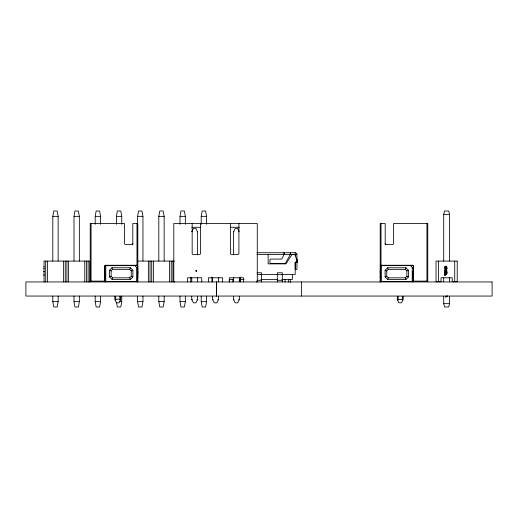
<?xml version="1.0" encoding="UTF-8"?>
<svg xmlns="http://www.w3.org/2000/svg" width="518" height="518" viewBox="0 0 518 518"><rect width="100%" height="100%" fill="white"/><g stroke="black" fill="none" stroke-linecap="round" stroke-linejoin="round"><path stroke-width="0.78" d="M137.62 272.39L137.633 274.106L137.639 271.743L137.658 274.469L137.697 270.895L137.691 272.222M296.924 262.134L295.182 262.134L295.266 269.431L296.937 269.431L296.937 254.493A1.755 1.755 0 0 0 295.182 252.739L256.96 252.739M413.215 276.288L413.26 278.101L413.267 275.323L413.293 277.816L413.273 277.389M413.241 273.07L413.267 274.469L413.306 270.895L413.325 272.856L413.247 271.743L413.235 272.19M134.842 265.63L105.439 265.702L104.914 266.427L104.992 281.086L105.789 281.585L136.603 281.585L136.642 267.437M380.316 276.573L380.341 278.101L380.335 275.032L380.387 277.208M380.393 274.469C380.367 273.556 380.283 269.347 380.341 271.827M412.25 267.437L412.205 281.585L412.581 281.954A0.829 0.829 0 0 0 413.416 281.119L413.416 266.097A0.829 0.829 0 0 0 412.581 265.261L381.015 265.261A0.829 0.822 0 0 0 380.193 266.097L380.523 266.427L380.523 280.788L381.047 281.507L412.205 281.585L413.086 280.788L413.416 266.097M137.633 273.575L137.633 274.106L137.691 273.303M380.329 273.938L380.361 271.743L380.367 274.106L380.393 273.575M413.299 272.5L413.396 273.128M137.594 276.185L137.613 277.208M196.406 271.38L196.413 270.467L195.681 270.629L195.856 271.154L196.406 271.102M380.335 277.201L380.348 277.797L380.322 275.673M284.071 254.493L284.11 252.739L284.11 254.409L281.805 259.084L270.778 259.084A0.835 0.835 0 0 0 269.943 259.919L269.943 262.535A0.835 0.835 0 0 0 270.778 263.371L285.334 263.371L290.365 254.409L296.937 254.493M290.32 254.493L290.365 252.739L290.365 254.493M137.633 271.911L137.788 273.128M137.82 269.852L137.82 269.477M413.299 275.298L413.209 275.964M446.056 271.51L446.16 271.16L446.063 272.85C447.325 274.236 447.092 270.823 446.063 270.713L446.917 270.713M380.316 273.452L380.329 273.141M137.613 276.055L137.671 275.421M413.209 273.575L413.241 274.106L413.241 273.349M413.293 276.062L413.286 275.673L413.267 277.201M380.38 272.39L380.212 273.128M137.684 271.056L137.665 271.6M413.293 271.056L413.273 271.6M445.571 271.154L445.571 270.713L444.722 270.713L444.845 272.306L445.286 271.335M296.937 260.178L296.937 259.427M105.407 265.261L105.789 265.63L105.789 281.585L105.419 281.954A0.829 0.822 0 0 1 104.584 281.132L104.584 266.097A0.829 0.822 0 0 1 105.407 265.261L136.972 265.261A0.829 0.829 0 0 1 137.807 266.097L137.477 280.788L136.603 281.585M380.523 266.427L381.397 265.63L410.444 265.63M52.804 261.085L52.804 216.349L53.749 211.007L57.207 211.007L58.145 216.349L58.145 261.085M58.145 296.089L58.145 301.651L57.207 306.993L53.749 306.993L52.804 301.651L52.804 296.089M74.003 261.085L74.003 216.349L74.948 211.007L78.406 211.007L79.345 216.349L79.345 261.085M79.345 296.089L79.345 301.651L78.406 306.993L74.948 306.993L74.003 301.651L74.003 296.089M95.202 224.339L95.202 216.349L96.147 211.007L99.605 211.007L100.544 216.349L100.544 224.339M100.544 296.089L100.544 301.651L99.605 306.993L96.147 306.993L95.202 301.651L95.202 296.089M116.408 224.339L116.408 216.349L117.346 211.007L120.804 211.007L121.749 216.349L121.749 224.339M121.749 296.089L121.749 301.651L120.804 306.993L117.346 306.993L116.537 302.415M174.579 261.085L137.581 261.085L137.607 216.349L138.546 211.007L142.003 211.007L142.949 216.349L142.949 261.085M142.949 296.089L142.949 301.651L142.003 306.993L138.546 306.993L137.607 301.651L137.607 296.089M158.806 261.085L158.806 216.349L159.751 211.007L163.209 211.007L164.148 216.349L164.148 261.085M164.148 296.089L164.148 301.651L163.209 306.993L159.751 306.993L158.806 301.651L158.806 296.089M180.005 224.339L180.005 216.349L180.95 211.007L184.408 211.007L185.347 216.349L185.347 224.339M185.347 296.089L185.347 301.651L184.408 306.993L180.95 306.993L180.005 301.651L180.005 296.089M201.211 224.339L201.211 216.349L202.149 211.007L205.607 211.007L206.552 216.349L206.552 224.339M206.552 296.089L206.552 301.651L205.607 306.993L202.149 306.993L201.211 301.651L201.211 296.089M44.043 271.62L44.043 271.866M444.722 273.918L444.722 273.064L445.571 273.064L445.506 274.177L444.722 273.918L445.571 273.925M443.706 261.085L443.706 214.348L444.541 211.007L448.711 211.007L449.546 214.348L449.546 261.085M449.546 296.38L449.546 303.652L448.711 306.993L444.541 306.993L443.706 303.652L443.706 296.38M296.937 262.082L296.937 261.622M137.684 273.957L137.691 274.1M413.286 273.957L413.299 274.1M380.18 269.852L380.18 269.477M43.959 271.756L44.043 271.315M296.937 260.399L296.937 260.075M444.722 274.54L445.571 274.864L444.722 275.181L445.571 274.864L444.722 274.54L445.571 274.864M446.063 273.478L446.917 273.795L446.063 274.119L446.917 273.795L446.063 273.478L446.917 273.795M44.043 268.298L44.043 268.829M112.017 279.448L130.374 279.448L132.88 276.942L132.88 270.266L130.374 267.767L112.017 267.767L109.512 270.266L109.512 276.942L112.017 279.448L112.684 277.836L129.707 277.836L131.268 276.275L131.268 270.933L129.707 269.373L112.684 269.373L111.124 270.933L111.124 276.275L112.684 277.836M129.707 269.373L130.374 267.767M387.619 279.448L405.982 279.448L408.488 276.942L408.488 270.266L405.982 267.767L387.619 267.767L385.12 270.266L385.12 276.942L387.619 279.448L388.286 277.836L405.316 277.836L406.876 276.275L406.876 270.933L405.316 269.373L388.286 269.373L386.732 270.933L386.732 276.275L388.286 277.836M405.316 269.373L405.982 267.767M44.043 274.469L44.043 274.048M44.043 275.744L44.043 275.323M380.387 277.525L380.374 277.875M137.684 276.573L137.658 278.101L137.665 277.201M413.235 277.875L413.222 277.525M191.893 231.591L193.421 228.535L195.921 228.535L197.559 231.799M197.559 299.553L195.921 302.823L193.421 302.823L191.783 299.553M233.521 231.799L235.153 228.535L237.658 228.535L239.083 231.384L238.733 231.799M218.421 299.553L216.789 302.823L214.284 302.823L212.652 299.553M239.29 299.553L237.658 302.823L235.153 302.823L233.521 299.553M380.309 271.646L380.316 271.056M115.1 299.967C116.194 298.847 119.367 298.892 120.454 299.967M197.08 231.747L197.345 231.384M191.997 299.967L192.262 299.611M212.859 299.967L213.131 299.611M233.728 299.967L234.078 299.553M397.546 299.967L397.818 299.611M444.968 271.652L444.884 271.27L445.325 272.487L444.45 272.539M296.924 261.331L295.182 254.493L291.997 254.5L285.988 263.876L268.143 263.876L268.143 254.5M446.93 271.633L446.917 272.002L446.063 272.002L446.917 272.002M196.115 271.121L196.4 270.752M104.584 281.132L104.914 280.788M380.193 281.132L380.523 280.788L380.193 281.119A0.829 0.822 0 0 0 380.801 281.921M91.071 223.53L91.071 281.119L90.236 281.954L90.236 223.53L124.456 223.53L124.456 243.557A0.835 0.835 0 0 0 125.291 244.392L131.967 244.392A0.835 0.835 0 0 0 132.802 243.557M137.523 268.318L134.751 265.546L136.972 265.261M256.902 281.811L257.206 281.436L256.436 281.954M380.562 281.585L380.193 281.954L380.193 223.53L385.198 223.53L385.198 244.878M413.131 268.318L410.36 265.546L412.581 265.261M397.669 299.76L402.311 299.482L402.9 299.967M137.697 273.517L137.671 273.141M413.299 273.517L413.28 273.141M445.292 271.976L445.027 272.228M447.319 296.154L446.445 296.542L446.445 295.843M109.512 276.942L111.124 276.275M131.268 270.933L132.88 270.266M385.12 276.942L386.732 276.275M406.876 270.933L408.488 270.266M446.218 296.633L445.629 297.151L447.714 296.056M444.722 270.713L445.571 270.713M444.722 273.064L445.571 273.064M445.564 270.02L445.823 269.975A0.861 0.861 0 0 0 446.354 269.425L447.002 268.848A1.224 1.224 0 0 0 447.008 267.722L446.62 266.893A0.984 0.984 0 0 0 446.367 266.453A0.978 0.978 0 0 0 444.923 266.53L444.366 267.715L445.428 268.926L445.745 268.738L445.13 266.912L446.024 266.653L446.322 267.528A0.848 0.848 0 0 1 446.769 268.149L446.762 268.441A0.855 0.855 0 0 1 446.179 269.095L445.648 269.638L445.176 269.457C444.211 267.528 445.519 270.784 445.156 269.917M446.16 272.462L446.917 272.442M444.813 273.523L445.571 273.504M443.706 214.348L449.546 214.348M52.804 216.349L58.145 216.349M74.003 216.349L79.345 216.349M95.202 216.349L100.544 216.349M116.408 216.349L121.749 216.349M137.607 216.349L142.949 216.349M158.806 216.349L164.148 216.349M180.005 216.349L185.347 216.349M201.211 216.349L206.552 216.349M191.725 227.285L200.608 227.285M230.471 227.285L239.348 227.285M256.96 254.409L291.997 254.5M257.168 272.772L261.46 272.772L261.46 281.954M260.968 274.443L277.318 274.443M281.889 274.443L295.182 274.443L295.182 262.134M257.168 274.631L261.46 274.631M277.318 274.631L282.329 274.631M233.618 279.448L229.571 279.448L229.571 281.954M240.054 279.448L244.075 279.448M260.968 279.448L277.059 279.448M281.889 279.448L292.346 279.448L292.346 274.443M239.167 280.283L240.598 280.283M257.168 280.283L261.46 280.283M277.318 280.283L282.329 280.283M91.071 281.119L104.759 281.119M413.241 281.119L426.929 281.119L427.764 281.954L427.764 223.53L393.544 223.53L393.544 243.557A0.835 0.835 0 0 1 392.709 244.392L386.033 244.392A0.835 0.835 0 0 1 385.198 243.557M52.804 301.651L58.145 301.651M74.003 301.651L79.345 301.651M95.202 301.651L100.544 301.651M119.457 301.651L121.749 301.651M137.607 301.651L142.949 301.651M158.806 301.651L164.148 301.651M180.005 301.651L185.347 301.651M201.211 301.651L206.552 301.651M443.706 303.652L449.546 303.652M446.063 272.85L446.917 272.863M174.637 281.954L173.867 281.436L174.32 281.889M406.876 276.275L408.488 276.942M385.12 270.266L386.732 270.933M131.268 276.275L132.88 276.942M109.512 270.266L111.124 270.933M296.937 262.011L296.937 261.066M197.002 299.553L197.345 299.967M381.015 265.261L381.397 265.63L381.397 281.585M413.086 280.788L413.416 281.119M137.477 280.788L137.807 281.119A0.829 0.829 0 0 1 137.199 281.921M137.438 281.585L137.807 281.954L137.807 223.53L132.802 223.53L132.802 244.878M104.584 266.097L104.914 266.427M234 231.747L233.728 231.384M192.262 231.747L191.997 231.384M238.811 299.611L239.083 299.967M217.942 299.611L218.214 299.967M137.697 275.518L137.652 277.797L137.665 275.032L137.684 276.062L137.678 275.673M405.316 277.836L405.982 279.448M387.619 267.767L388.286 269.373M129.707 277.836L130.374 279.448M112.017 267.767L112.684 269.373M137.613 277.525L137.626 277.875M454.72 261.085L454.72 281.701M449.546 277.777L449.546 281.824M446.296 273.562L446.296 273.912M444.949 274.624L444.949 274.974M443.706 277.777L443.706 281.824M438.526 261.085L438.526 281.701M426.929 223.53L426.929 281.119M413.235 271.911L413.267 272.585M403.14 296.264L403.14 299.482L401.476 302.823L398.97 302.823L397.3 299.482L397.3 296.264M402.311 296.264L402.311 299.482M398.135 296.264L398.135 299.482M381.021 223.53L381.021 265.119M301.508 281.954L301.508 296.056M297.021 261.577L297.021 262.147M296.937 259.149L296.937 262.581M295.182 252.739L295.182 256.021M290.261 279.448L290.261 282.368M288.345 279.448L288.345 281.954M285.055 279.448L285.055 281.954M282.329 281.954L282.329 272.772L277.318 272.772L277.318 281.954M257.271 281.119L257.271 223.53L173.802 223.53L173.802 281.119M243.499 281.954L243.499 277.777L229.312 277.777L229.312 281.954M240.598 277.052L240.598 281.954M239.329 277.777L239.329 281.798M239.329 296.264L239.329 299.482M238.908 223.53L238.908 253.574A0.835 0.835 0 0 1 238.073 254.409L231.397 254.409A0.835 0.835 0 0 1 230.562 253.574L230.562 223.53M233.482 231.876L233.482 254.927M233.482 277.777L233.482 281.798M233.482 296.264L233.482 299.482M232.86 279.448L232.86 281.954M222.63 281.954L222.63 277.777L208.443 277.777L208.443 281.954M218.46 277.777L218.46 281.798M218.46 296.264L218.46 299.482M216.602 281.954L216.602 296.056M216.492 281.954L216.492 296.056M212.62 277.777L212.62 281.798M212.62 296.264L212.62 299.482M211.972 277.136L211.972 281.954M201.767 281.954L201.767 277.777L187.574 277.777L187.574 281.954M200.511 223.53L200.511 253.574A0.835 0.835 0 0 1 199.676 254.409L193 254.409A0.835 0.835 0 0 1 192.165 253.574L192.165 223.53M197.591 231.876L197.591 254.927M197.591 277.777L197.591 281.798M197.591 296.264L197.591 299.482M191.751 277.777L191.751 281.798M191.751 296.264L191.751 299.482M190.773 277.136L190.773 281.954M172.915 261.085L172.915 281.954M171.244 261.085L171.244 281.954M169.574 261.085L169.574 281.954M153.38 261.085L153.38 281.954M151.709 261.085L151.709 281.954M150.045 261.085L150.045 281.954M148.375 261.085L148.375 281.954M136.979 223.53L136.979 265.119M120.7 296.264L120.7 299.482L119.03 302.823L116.524 302.823L114.86 299.482L114.86 296.264M119.865 296.264L119.865 299.482M115.689 296.264L115.689 299.482M89.782 281.954L89.782 261.085L44.043 261.085L44.043 281.954M88.112 261.085L88.112 281.954M86.441 261.085L86.441 281.954M84.771 261.085L84.771 281.954M68.577 261.085L68.577 281.954M66.913 261.085L66.913 281.954M65.242 261.085L65.242 281.954M63.572 261.085L63.572 281.954M47.378 261.085L47.378 281.954M45.707 261.085L45.707 281.954M43.959 266.459L43.959 267.023M136.687 265.546A0.835 0.835 0 0 1 137.523 266.375M412.296 265.546A0.835 0.835 0 0 1 413.131 266.375M137.782 276.988L137.782 276.988M413.39 276.988L413.39 276.988M380.238 277.059L380.238 277.059M444.748 267.307L445.046 267.67L444.748 267.307M445.331 272.215L444.871 272.649L445.325 272.844L444.625 272.675L445.331 272.215M457.226 261.085L436.026 261.085L436.026 281.701L441.032 281.701L441.032 277.777L452.214 277.777L452.214 281.701L457.226 281.701L457.226 261.085M492.1 281.954L25.9 281.954L25.9 296.056L492.1 296.056L492.1 281.954"/></g></svg>
